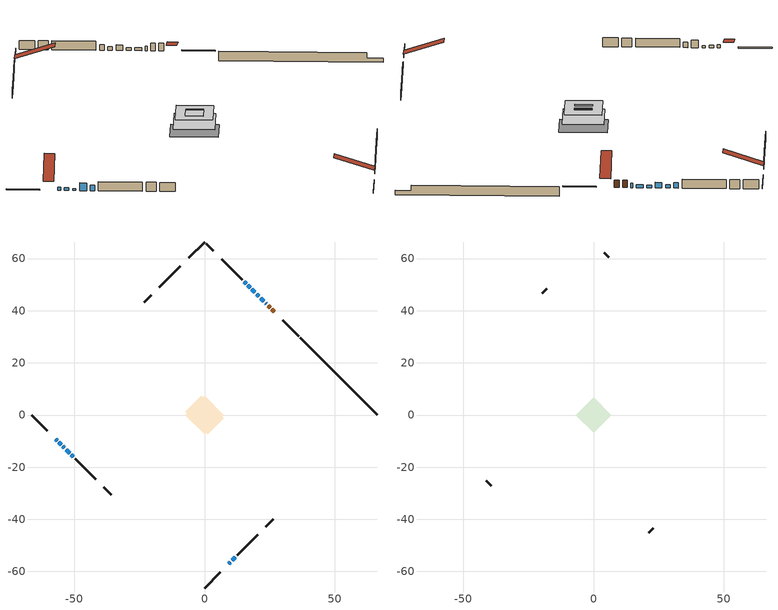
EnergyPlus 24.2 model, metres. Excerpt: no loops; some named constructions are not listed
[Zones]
conditioned space
 floor outside (Floor1 construction): -1.49,0 0,1.49 1.49,0 0,-1.49 z0.97
 floor adiabatic (AdiabaticFloorConstruction): -7.48,0 0,7.48 7.48,0 0,-7.48 z0.97
 floor foundation (Slab1 construction): -7.41,1.32 -1.32,7.41 7.41,-1.32 1.32,-7.41 z-1.62
 wall outside (RimJoist1 construction): 0,-66.34 6.08,-60.27 / -66.34,0 -60.27,-6.08 / 0,66.34 -6.08,60.27 / 36.05,30.29 29.98,36.37 z0.97:1.27
 wall outside (AdiabaticWallConstruction 1): 26.74,39.6 25.84,40.5 / 25.19,41.16 24.41,41.93 z0.97:3
 wall outside (AdiabaticWallConstruction): 23.76,42.59 23.42,42.93 z0.97:2.19; -57.03,-9.31 -56.46,-9.89 z0.97:1.79; 22.76,43.58 21.48,44.86 / -55.8,-10.54 -54.97,-11.37 z0.97:1.71; 20.83,45.51 20,46.34 z0.97:1.66; 9.31,-57.03 9.96,-56.39 z0.97:1.48; -54.32,-12.02 -53.71,-12.64 z0.97:1.45; 19.35,47 18.12,48.22 / 15.98,50.36 15.16,51.19 / 10.61,-55.73 11.84,-54.51 z0.97:2.44; 17.47,48.88 16.64,49.7 z0.97:1.89; -53.05,-13.29 -51.76,-14.59 z0.97:3.05; -51.1,-15.24 -50.31,-16.03 z0.97:2.42
 wall outside (Wall1 construction): 12.49,-53.85 20.46,-45.89 / -49.66,-16.69 -41.69,-24.65 / -9.31,57.03 -17.27,49.07 / 14.5,51.84 6.54,59.81 z0.97:3.41
 wall outside (Wall4 construction): 23.57,-42.77 26.34,-40.01 / -38.58,-27.77 -35.81,-30.53 / -20.39,45.95 -23.15,43.19 / 3.42,62.92 0.66,65.69 z0.97:3.41
 wall foundation (FoundationWall1 construction): 36.71,29.64,-1.62 36.71,29.64,0.97 63.38,2.96,0.97 63.38,2.96,-0.49 66.34,0,-0.49 66.34,0,-1.62
 window (WindowConstruction 7): 23.76,42.59 23.42,42.92 z0.97:2.19
 window (WindowConstruction 6): -57.03,-9.31 -56.46,-9.89 z0.97:1.78
 window (WindowConstruction 8): 22.76,43.58 21.49,44.86 z0.97:1.71
 window (WindowConstruction 9): 20.83,45.51 20,46.34 z0.97:1.66
 window (WindowConstruction 10): 9.31,-57.03 9.96,-56.39 z0.97:1.48
 window (WindowConstruction 11): -55.8,-10.54 -54.97,-11.37 z0.97:1.71
 window (WindowConstruction 12): -54.32,-12.03 -53.71,-12.63 z0.97:1.45
 window (WindowConstruction): 19.35,47 18.12,48.22 z0.97:2.44
 window (WindowConstruction 1): 17.47,48.88 16.64,49.7 z0.97:1.88
 window (WindowConstruction 2): 15.98,50.36 15.16,51.19 z0.97:2.44
 window (WindowConstruction 3): 10.61,-55.73 11.84,-54.51 z0.97:2.44
 window (WindowConstruction 4): -53.05,-13.29 -51.76,-14.59 z0.97:3.05
 window (WindowConstruction 5): -51.1,-15.24 -50.31,-16.03 z0.97:2.42
 door (Door): 26.74,39.6 25.84,40.5 z0.97:3
 door (Door 1): 25.19,41.16 24.41,41.93 z0.97:3
 ceiling adiabatic (AdiabaticFloorConstruction): 0,-7.48 7.48,0 0,7.48 -7.48,0 z0.97
attic - vented
 floor to conditioned space (Floor2 construction Reversed): -3.23,0 0,3.23 3.23,0 0,-3.23 z3.41
 floor to conditioned space (Floor3 construction Reversed): -6.76,0 0,6.76 6.76,0 0,-6.76 z3.41
 wall outside (Wall2 construction): 21.11,-45.23 22.91,-43.43 / -41.03,-25.31 -39.23,-27.11 / -17.93,48.41 -19.73,46.61 / 5.88,60.46 4.08,62.26 z0.97:3.41
 roof outside (Roof1 construction): 8.65,-57.69,3.41 1.36,-50.4,6.85 -0.56,-52.32,6.85 6.73,-59.61,3.41; -57.69,-8.65,3.41 -50.4,-1.36,6.85 -52.32,0.56,6.85 -59.61,-6.73,3.41; -8.65,57.69,3.41 -1.36,50.4,6.85 0.56,52.32,6.85 -6.73,59.61,3.41; 27.4,38.95,3.41 20.11,31.66,6.85 22.03,29.73,6.85 29.32,37.02,3.41
[Material] Roughness=Rough; Thermal Absorptance=0.9
Name | Thickness {m} | Conductivity {W/m-K} | Density {kg/m3} | Specific Heat {J/kg-K} | Solar Absorptance | Visible Absorptance
ceiling loosefill ins | 0.169333 | 0.0480833 | 16.02 | 1046.75 | 0.7 | 0.7
ceiling stud and cavity | 0.1397 | 0.118414 | 65.682 | 1177.47 | 0.7 | 0.7
ceiling stud and cavity 1 | 0.1397 | 0.117536 | 65.682 | 1177.47 | 0.7 | 0.7
gypsum board | 0.0127 | 0.160291 | 801 | 837.4 | 0.6 | 0.6
[Construction]
Floor2 construction: ceiling loosefill ins, ceiling stud and cavity, gypsum board
Floor3 construction: ceiling loosefill ins, ceiling stud and cavity 1, gypsum board
[Schedule:Day:Interval]
interior lighting schedule day: No, 01:00, 0.108182, 04:00, 0.0901515, 05:00, 0.0991667, 06:00, 0.162273, 07:00, 0.270455, 08:00, 0.342576, 10:00, 0.369621, 11:00, 0.351591, 12:00, 0.333561, 13:00, 0.324545, 14:00, 0.31553, 15:00, 0.333561, 16:00, 0.369621, 17:00, 0.450758, 18:00, 0.585985, 19:00, 0.775303, 20:00, 0.955606, 21:00, 0.991667, 22:00, 0.712197, 23:00, 0.360606, 24:00, 0.162273
interior lighting schedule day 1: No, 01:00, 0.100909, 04:00, 0.0840909, 05:00, 0.0925, 06:00, 0.151364, 07:00, 0.252273, 08:00, 0.319545, 10:00, 0.344773, 11:00, 0.327955, 12:00, 0.311136, 13:00, 0.302727, 14:00, 0.294318, 15:00, 0.311136, 16:00, 0.344773, 17:00, 0.420455, 18:00, 0.546591, 19:00, 0.723182, 20:00, 0.891364, 21:00, 0.925, 22:00, 0.664318, 23:00, 0.336364, 24:00, 0.151364
interior lighting schedule day 2: No, 01:00, 0.0927273, 04:00, 0.0772727, 05:00, 0.085, 06:00, 0.139091, 07:00, 0.231818, 08:00, 0.293636, 10:00, 0.316818, 11:00, 0.301364, 12:00, 0.285909, 13:00, 0.278182, 14:00, 0.270455, 15:00, 0.285909, 16:00, 0.316818, 17:00, 0.386364, 18:00, 0.502273, 19:00, 0.664545, 20:00, 0.819091, 21:00, 0.85, 22:00, 0.610455, 23:00, 0.309091, 24:00, 0.139091
interior lighting schedule day 3: No, 01:00, 0.0845455, 04:00, 0.0704545, 05:00, 0.0775, 06:00, 0.126818, 07:00, 0.211364, 08:00, 0.267727, 10:00, 0.288864, 11:00, 0.274773, 12:00, 0.260682, 13:00, 0.253636, 14:00, 0.246591, 15:00, 0.260682, 16:00, 0.288864, 17:00, 0.352273, 18:00, 0.457955, 19:00, 0.605909, 20:00, 0.746818, 21:00, 0.775, 22:00, 0.556591, 23:00, 0.281818, 24:00, 0.126818
interior lighting schedule day 4: No, 01:00, 0.0763636, 04:00, 0.0636364, 05:00, 0.07, 06:00, 0.114545, 07:00, 0.190909, 08:00, 0.241818, 10:00, 0.260909, 11:00, 0.248182, 12:00, 0.235455, 13:00, 0.229091, 14:00, 0.222727, 15:00, 0.235455, 16:00, 0.260909, 17:00, 0.318182, 18:00, 0.413636, 19:00, 0.547273, 20:00, 0.674545, 21:00, 0.7, 22:00, 0.502727, 23:00, 0.254545, 24:00, 0.114545
interior lighting schedule day 5: No, 01:00, 0.0727273, 04:00, 0.0606061, 05:00, 0.0666667, 06:00, 0.109091, 07:00, 0.181818, 08:00, 0.230303, 10:00, 0.248485, 11:00, 0.236364, 12:00, 0.224242, 13:00, 0.218182, 14:00, 0.212121, 15:00, 0.224242, 16:00, 0.248485, 17:00, 0.30303, 18:00, 0.393939, 19:00, 0.521212, 20:00, 0.642424, 21:00, 0.666667, 22:00, 0.478788, 23:00, 0.242424, 24:00, 0.109091
interior lighting schedule day 6: No, 01:00, 0.0745455, 04:00, 0.0621212, 05:00, 0.0683333, 06:00, 0.111818, 07:00, 0.186364, 08:00, 0.236061, 10:00, 0.254697, 11:00, 0.242273, 12:00, 0.229848, 13:00, 0.223636, 14:00, 0.217424, 15:00, 0.229848, 16:00, 0.254697, 17:00, 0.310606, 18:00, 0.403788, 19:00, 0.534242, 20:00, 0.658485, 21:00, 0.683333, 22:00, 0.490758, 23:00, 0.248485, 24:00, 0.111818
interior lighting schedule day 7: No, 01:00, 0.08, 04:00, 0.0666667, 05:00, 0.0733333, 06:00, 0.12, 07:00, 0.2, 08:00, 0.253333, 10:00, 0.273333, 11:00, 0.26, 12:00, 0.246667, 13:00, 0.24, 14:00, 0.233333, 15:00, 0.246667, 16:00, 0.273333, 17:00, 0.333333, 18:00, 0.433333, 19:00, 0.573333, 20:00, 0.706667, 21:00, 0.733333, 22:00, 0.526667, 23:00, 0.266667, 24:00, 0.12
interior lighting schedule day 8: No, 01:00, 0.0890909, 04:00, 0.0742424, 05:00, 0.0816667, 06:00, 0.133636, 07:00, 0.222727, 08:00, 0.282121, 10:00, 0.304394, 11:00, 0.289545, 12:00, 0.274697, 13:00, 0.267273, 14:00, 0.259848, 15:00, 0.274697, 16:00, 0.304394, 17:00, 0.371212, 18:00, 0.482576, 19:00, 0.638485, 20:00, 0.78697, 21:00, 0.816667, 22:00, 0.586515, 23:00, 0.29697, 24:00, 0.133636
interior lighting schedule day 9: No, 01:00, 0.0972727, 04:00, 0.0810606, 05:00, 0.0891667, 06:00, 0.145909, 07:00, 0.243182, 08:00, 0.30803, 10:00, 0.332348, 11:00, 0.316136, 12:00, 0.299924, 13:00, 0.291818, 14:00, 0.283712, 15:00, 0.299924, 16:00, 0.332348, 17:00, 0.405303, 18:00, 0.526894, 19:00, 0.697121, 20:00, 0.859242, 21:00, 0.891667, 22:00, 0.640379, 23:00, 0.324242, 24:00, 0.145909
interior lighting schedule day 10: No, 01:00, 0.105455, 04:00, 0.0878788, 05:00, 0.0966667, 06:00, 0.158182, 07:00, 0.263636, 08:00, 0.333939, 10:00, 0.360303, 11:00, 0.342727, 12:00, 0.325152, 13:00, 0.316364, 14:00, 0.307576, 15:00, 0.325152, 16:00, 0.360303, 17:00, 0.439394, 18:00, 0.571212, 19:00, 0.755758, 20:00, 0.931515, 21:00, 0.966667, 22:00, 0.694242, 23:00, 0.351515, 24:00, 0.158182
interior lighting schedule day 11: No, 01:00, 0.109091, 04:00, 0.0909091, 05:00, 0.1, 06:00, 0.163636, 07:00, 0.272727, 08:00, 0.345455, 10:00, 0.372727, 11:00, 0.354545, 12:00, 0.336364, 13:00, 0.327273, 14:00, 0.318182, 15:00, 0.336364, 16:00, 0.372727, 17:00, 0.454545, 18:00, 0.590909, 19:00, 0.781818, 20:00, 0.963636, 21:00, 1, 22:00, 0.718182, 23:00, 0.363636, 24:00, 0.163636
interior lighting schedule default day; occupants schedule default day; clothes dryer schedule default day; cooking range schedule default day; mech vent range fan 0 schedule default day; misc plug loads schedule default day; general water use schedule default day; heating setpoint default day; cooling setpoint default day; clothes dryer exhaust 0 schedule default day; cooling season schedule day; cooling season schedule day 2; cooling season schedule default day; exterior lighting schedule default day; natural vent schedule default day: No, 24:00, 0
occupants schedule day: No, 05:00, 0.426829, 06:00, 0.719512, 07:00, 1, 08:00, 0.670732, 09:00, 0.329268, 14:00, 0.170732, 15:00, 0.231707, 16:00, 0.329268, 17:00, 0.5, 18:00, 0.670732, 19:00, 0.829268, 21:00, 1, 22:00, 0.853659, 23:00, 0.646341, 24:00, 0.426829
clothes dryer schedule day; clothes dryer exhaust 0 schedule day: No, 01:00, 0.123457, 02:00, 0.0740741, 03:00, 0.0493827, 04:00, 0.0246914, 05:00, 0.0493827, 06:00, 0.0740741, 07:00, 0.197531, 08:00, 0.395062, 09:00, 0.592593, 10:00, 0.839506, 11:00, 0.962963, 12:00, 1, 13:00, 0.91358, 14:00, 0.82716, 15:00, 0.716049, 16:00, 0.753086, 17:00, 0.679012, 18:00, 0.666667, 20:00, 0.62963, 21:00, 0.641975, 22:00, 0.666667, 23:00, 0.54321, 24:00, 0.296296
cooking range schedule day: No, 05:00, 0.0597015, 06:00, 0.11194, 07:00, 0.171642, 08:00, 0.291045, 11:00, 0.343284, 12:00, 0.402985, 13:00, 0.462687, 14:00, 0.343284, 15:00, 0.291045, 16:00, 0.402985, 17:00, 0.567164, 18:00, 1, 19:00, 0.850746, 20:00, 0.432836, 21:00, 0.291045, 22:00, 0.231343, 23:00, 0.171642, 24:00, 0.11194
mech vent range fan 0 schedule day: No, 18:00, 0, 19:00, 1, 20:00, 0.2, 24:00, 0
misc plug loads schedule day: No, 06:00, 0.705882, 07:00, 0.745098, 08:00, 0.803922, 15:00, 0.823529, 16:00, 0.862745, 17:00, 0.921569, 18:00, 0.980392, 19:00, 1, 20:00, 0.980392, 21:00, 0.941176, 22:00, 0.862745, 23:00, 0.784314, 24:00, 0.72549
general water use schedule day: No, 01:00, 0.315068, 03:00, 0.287671, 04:00, 0.342466, 05:00, 0.369863, 06:00, 0.520548, 07:00, 0.60274, 08:00, 0.534247, 10:00, 0.506849, 11:00, 0.465753, 14:00, 0.479452, 15:00, 0.534247, 16:00, 0.589041, 17:00, 0.69863, 18:00, 0.876712, 19:00, 0.890411, 20:00, 0.986301, 21:00, 1, 22:00, 0.863014, 23:00, 0.616438, 24:00, 0.465753
heating setpoint day: No, 07:00, 18, 23:00, 21, 24:00, 18
cooling setpoint day: No, 24:00, 25
cooling season schedule day 1: No, 24:00, 1
exterior lighting schedule day: No, 01:00, 0.566667, 03:00, 0.524167, 05:00, 0.495833, 06:00, 0.5525, 07:00, 0.623333, 08:00, 0.580833, 09:00, 0.439167, 10:00, 0.354167, 12:00, 0.34, 13:00, 0.354167, 14:00, 0.396667, 15:00, 0.425, 16:00, 0.495833, 17:00, 0.623333, 18:00, 0.793333, 19:00, 0.906667, 20:00, 0.963333, 21:00, 0.991667, 22:00, 0.920833, 23:00, 0.793333, 24:00, 0.665833
exterior lighting schedule day 1: No, 01:00, 0.528571, 03:00, 0.488929, 05:00, 0.4625, 06:00, 0.515357, 07:00, 0.581429, 08:00, 0.541786, 09:00, 0.409643, 10:00, 0.330357, 12:00, 0.317143, 13:00, 0.330357, 14:00, 0.37, 15:00, 0.396429, 16:00, 0.4625, 17:00, 0.581429, 18:00, 0.74, 19:00, 0.845714, 20:00, 0.898571, 21:00, 0.925, 22:00, 0.858929, 23:00, 0.74, 24:00, 0.621071
exterior lighting schedule day 10: No, 01:00, 0.552381, 03:00, 0.510952, 05:00, 0.483333, 06:00, 0.538571, 07:00, 0.607619, 08:00, 0.56619, 09:00, 0.428095, 10:00, 0.345238, 12:00, 0.331429, 13:00, 0.345238, 14:00, 0.386667, 15:00, 0.414286, 16:00, 0.483333, 17:00, 0.607619, 18:00, 0.773333, 19:00, 0.88381, 20:00, 0.939048, 21:00, 0.966667, 22:00, 0.897619, 23:00, 0.773333, 24:00, 0.649048
exterior lighting schedule day 11: No, 01:00, 0.571429, 03:00, 0.528571, 05:00, 0.5, 06:00, 0.557143, 07:00, 0.628571, 08:00, 0.585714, 09:00, 0.442857, 10:00, 0.357143, 12:00, 0.342857, 13:00, 0.357143, 14:00, 0.4, 15:00, 0.428571, 16:00, 0.5, 17:00, 0.628571, 18:00, 0.8, 19:00, 0.914286, 20:00, 0.971429, 21:00, 1, 22:00, 0.928571, 23:00, 0.8, 24:00, 0.671429
exterior lighting schedule day 2: No, 01:00, 0.485714, 03:00, 0.449286, 05:00, 0.425, 06:00, 0.473571, 07:00, 0.534286, 08:00, 0.497857, 09:00, 0.376429, 10:00, 0.303571, 12:00, 0.291429, 13:00, 0.303571, 14:00, 0.34, 15:00, 0.364286, 16:00, 0.425, 17:00, 0.534286, 18:00, 0.68, 19:00, 0.777143, 20:00, 0.825714, 21:00, 0.85, 22:00, 0.789286, 23:00, 0.68, 24:00, 0.570714
exterior lighting schedule day 3: No, 01:00, 0.442857, 03:00, 0.409643, 05:00, 0.3875, 06:00, 0.431786, 07:00, 0.487143, 08:00, 0.453929, 09:00, 0.343214, 10:00, 0.276786, 12:00, 0.265714, 13:00, 0.276786, 14:00, 0.31, 15:00, 0.332143, 16:00, 0.3875, 17:00, 0.487143, 18:00, 0.62, 19:00, 0.708571, 20:00, 0.752857, 21:00, 0.775, 22:00, 0.719643, 23:00, 0.62, 24:00, 0.520357
exterior lighting schedule day 4: No, 01:00, 0.4, 03:00, 0.37, 05:00, 0.35, 06:00, 0.39, 07:00, 0.44, 08:00, 0.41, 09:00, 0.31, 10:00, 0.25, 12:00, 0.24, 13:00, 0.25, 14:00, 0.28, 15:00, 0.3, 16:00, 0.35, 17:00, 0.44, 18:00, 0.56, 19:00, 0.64, 20:00, 0.68, 21:00, 0.7, 22:00, 0.65, 23:00, 0.56, 24:00, 0.47
exterior lighting schedule day 5: No, 01:00, 0.380952, 03:00, 0.352381, 05:00, 0.333333, 06:00, 0.371429, 07:00, 0.419048, 08:00, 0.390476, 09:00, 0.295238, 10:00, 0.238095, 12:00, 0.228571, 13:00, 0.238095, 14:00, 0.266667, 15:00, 0.285714, 16:00, 0.333333, 17:00, 0.419048, 18:00, 0.533333, 19:00, 0.609524, 20:00, 0.647619, 21:00, 0.666667, 22:00, 0.619048, 23:00, 0.533333, 24:00, 0.447619
exterior lighting schedule day 6: No, 01:00, 0.390476, 03:00, 0.36119, 05:00, 0.341667, 06:00, 0.380714, 07:00, 0.429524, 08:00, 0.400238, 09:00, 0.302619, 10:00, 0.244048, 12:00, 0.234286, 13:00, 0.244048, 14:00, 0.273333, 15:00, 0.292857, 16:00, 0.341667, 17:00, 0.429524, 18:00, 0.546667, 19:00, 0.624762, 20:00, 0.66381, 21:00, 0.683333, 22:00, 0.634524, 23:00, 0.546667, 24:00, 0.45881
exterior lighting schedule day 7: No, 01:00, 0.419048, 03:00, 0.387619, 05:00, 0.366667, 06:00, 0.408571, 07:00, 0.460952, 08:00, 0.429524, 09:00, 0.324762, 10:00, 0.261905, 12:00, 0.251429, 13:00, 0.261905, 14:00, 0.293333, 15:00, 0.314286, 16:00, 0.366667, 17:00, 0.460952, 18:00, 0.586667, 19:00, 0.670476, 20:00, 0.712381, 21:00, 0.733333, 22:00, 0.680952, 23:00, 0.586667, 24:00, 0.492381
exterior lighting schedule day 8: No, 01:00, 0.466667, 03:00, 0.431667, 05:00, 0.408333, 06:00, 0.455, 07:00, 0.513333, 08:00, 0.478333, 09:00, 0.361667, 10:00, 0.291667, 12:00, 0.28, 13:00, 0.291667, 14:00, 0.326667, 15:00, 0.35, 16:00, 0.408333, 17:00, 0.513333, 18:00, 0.653333, 19:00, 0.746667, 20:00, 0.793333, 21:00, 0.816667, 22:00, 0.758333, 23:00, 0.653333, 24:00, 0.548333
exterior lighting schedule day 9: No, 01:00, 0.509524, 03:00, 0.47131, 05:00, 0.445833, 06:00, 0.496786, 07:00, 0.560476, 08:00, 0.522262, 09:00, 0.394881, 10:00, 0.318452, 12:00, 0.305714, 13:00, 0.318452, 14:00, 0.356667, 15:00, 0.382143, 16:00, 0.445833, 17:00, 0.560476, 18:00, 0.713333, 19:00, 0.815238, 20:00, 0.86619, 21:00, 0.891667, 22:00, 0.827976, 23:00, 0.713333, 24:00, 0.59869
[Schedule:Week:Daily]
heating setpoint Week Rule - Jan1-Dec31: heating setpoint day, heating setpoint day, heating setpoint day, heating setpoint day, heating setpoint day, heating setpoint day, heating setpoint day, heating setpoint default day, heating setpoint default day, heating setpoint default day, heating setpoint default day, heating setpoint default day
cooling setpoint Week Rule - Jan1-Dec31: cooling setpoint day, cooling setpoint day, cooling setpoint day, cooling setpoint day, cooling setpoint day, cooling setpoint day, cooling setpoint day, cooling setpoint default day, cooling setpoint default day, cooling setpoint default day, cooling setpoint default day, cooling setpoint default day
clothes dryer exhaust 0 schedule Week Rule - Jan1-Dec31: clothes dryer exhaust 0 schedule day, clothes dryer exhaust 0 schedule day, clothes dryer exhaust 0 schedule day, clothes dryer exhaust 0 schedule day, clothes dryer exhaust 0 schedule day, clothes dryer exhaust 0 schedule day, clothes dryer exhaust 0 schedule day, clothes dryer exhaust 0 schedule default day, clothes dryer exhaust 0 schedule default day, clothes dryer exhaust 0 schedule default day, clothes dryer exhaust 0 schedule default day, clothes dryer exhaust 0 schedule default day
cooling season schedule Week Rule - Jan1-May26: cooling season schedule day, cooling season schedule day, cooling season schedule day, cooling season schedule day, cooling season schedule day, cooling season schedule day, cooling season schedule day, cooling season schedule default day, cooling season schedule default day, cooling season schedule default day, cooling season schedule default day, cooling season schedule default day
cooling season schedule Week Rule - May27-Jun2: cooling season schedule day, cooling season schedule day, cooling season schedule day, cooling season schedule day, cooling season schedule day, cooling season schedule day 1, cooling season schedule day 1, cooling season schedule default day, cooling season schedule default day, cooling season schedule default day, cooling season schedule default day, cooling season schedule default day
cooling season schedule Week Rule - Jun3-Aug25: cooling season schedule day 1, cooling season schedule day 1, cooling season schedule day 1, cooling season schedule day 1, cooling season schedule day 1, cooling season schedule day 1, cooling season schedule day 1, cooling season schedule default day, cooling season schedule default day, cooling season schedule default day, cooling season schedule default day, cooling season schedule default day
cooling season schedule Week Rule - Aug26-Sep1: cooling season schedule day 1, cooling season schedule day 1, cooling season schedule day 1, cooling season schedule day 1, cooling season schedule day 1, cooling season schedule day 1, cooling season schedule day 2, cooling season schedule default day, cooling season schedule default day, cooling season schedule default day, cooling season schedule default day, cooling season schedule default day
cooling season schedule Week Rule - Sep2-Dec31: cooling season schedule day 2, cooling season schedule day 2, cooling season schedule day 2, cooling season schedule day 2, cooling season schedule day 2, cooling season schedule day 2, cooling season schedule day 2, cooling season schedule default day, cooling season schedule default day, cooling season schedule default day, cooling season schedule default day, cooling season schedule default day
exterior lighting schedule Week Rule - Aug5-Aug25: exterior lighting schedule day 7, exterior lighting schedule day 7, exterior lighting schedule day 7, exterior lighting schedule day 7, exterior lighting schedule day 7, exterior lighting schedule day 7, exterior lighting schedule day 7, exterior lighting schedule default day, exterior lighting schedule default day, exterior lighting schedule default day, exterior lighting schedule default day, exterior lighting schedule default day
exterior lighting schedule Week Rule - Aug26-Sep1: exterior lighting schedule day 7, exterior lighting schedule day 7, exterior lighting schedule day 7, exterior lighting schedule day 7, exterior lighting schedule day 7, exterior lighting schedule day 7, exterior lighting schedule day 8, exterior lighting schedule default day, exterior lighting schedule default day, exterior lighting schedule default day, exterior lighting schedule default day, exterior lighting schedule default day
exterior lighting schedule Week Rule - Sep2-Sep29: exterior lighting schedule day 8, exterior lighting schedule day 8, exterior lighting schedule day 8, exterior lighting schedule day 8, exterior lighting schedule day 8, exterior lighting schedule day 8, exterior lighting schedule day 8, exterior lighting schedule default day, exterior lighting schedule default day, exterior lighting schedule default day, exterior lighting schedule default day, exterior lighting schedule default day
exterior lighting schedule Week Rule - Sep30-Oct6: exterior lighting schedule day 8, exterior lighting schedule day 9, exterior lighting schedule day 9, exterior lighting schedule day 9, exterior lighting schedule day 9, exterior lighting schedule day 9, exterior lighting schedule day 9, exterior lighting schedule default day, exterior lighting schedule default day, exterior lighting schedule default day, exterior lighting schedule default day, exterior lighting schedule default day
exterior lighting schedule Week Rule - Oct7-Oct27: exterior lighting schedule day 9, exterior lighting schedule day 9, exterior lighting schedule day 9, exterior lighting schedule day 9, exterior lighting schedule day 9, exterior lighting schedule day 9, exterior lighting schedule day 9, exterior lighting schedule default day, exterior lighting schedule default day, exterior lighting schedule default day, exterior lighting schedule default day, exterior lighting schedule default day
exterior lighting schedule Week Rule - Oct28-Nov3: exterior lighting schedule day 9, exterior lighting schedule day 9, exterior lighting schedule day 9, exterior lighting schedule day 9, exterior lighting schedule day 10, exterior lighting schedule day 10, exterior lighting schedule day 10, exterior lighting schedule default day, exterior lighting schedule default day, exterior lighting schedule default day, exterior lighting schedule default day, exterior lighting schedule default day
exterior lighting schedule Week Rule - Nov4-Nov24: exterior lighting schedule day 10, exterior lighting schedule day 10, exterior lighting schedule day 10, exterior lighting schedule day 10, exterior lighting schedule day 10, exterior lighting schedule day 10, exterior lighting schedule day 10, exterior lighting schedule default day, exterior lighting schedule default day, exterior lighting schedule default day, exterior lighting schedule default day, exterior lighting schedule default day
exterior lighting schedule Week Rule - Nov25-Dec1: exterior lighting schedule day 10, exterior lighting schedule day 10, exterior lighting schedule day 10, exterior lighting schedule day 10, exterior lighting schedule day 10, exterior lighting schedule day 10, exterior lighting schedule day 11, exterior lighting schedule default day, exterior lighting schedule default day, exterior lighting schedule default day, exterior lighting schedule default day, exterior lighting schedule default day
exterior lighting schedule Week Rule - Dec2-Dec31: exterior lighting schedule day 11, exterior lighting schedule day 11, exterior lighting schedule day 11, exterior lighting schedule day 11, exterior lighting schedule day 11, exterior lighting schedule day 11, exterior lighting schedule day 11, exterior lighting schedule default day, exterior lighting schedule default day, exterior lighting schedule default day, exterior lighting schedule default day, exterior lighting schedule default day
natural vent schedule Week Rule - Jan1-Dec31: natural vent schedule default day, natural vent schedule default day, natural vent schedule default day, natural vent schedule default day, natural vent schedule default day, natural vent schedule default day, natural vent schedule default day, natural vent schedule default day, natural vent schedule default day, natural vent schedule default day, natural vent schedule default day, natural vent schedule default day
[Schedule:Year]
heating setpoint: heating setpoint Week Rule - Jan1-Dec31, 1, 1, 12, 31
cooling season schedule: cooling season schedule Week Rule - Jan1-May26, 1, 1, 5, 26, cooling season schedule Week Rule - May27-Jun2, 5, 27, 6, 2, cooling season schedule Week Rule - Jun3-Aug25, 6, 3, 8, 25, cooling season schedule Week Rule - Aug26-Sep1, 8, 26, 9, 1, cooling season schedule Week Rule - Sep2-Dec31, 9, 2, 12, 31
natural vent schedule: natural vent schedule Week Rule - Jan1-Dec31, 1, 1, 12, 31
